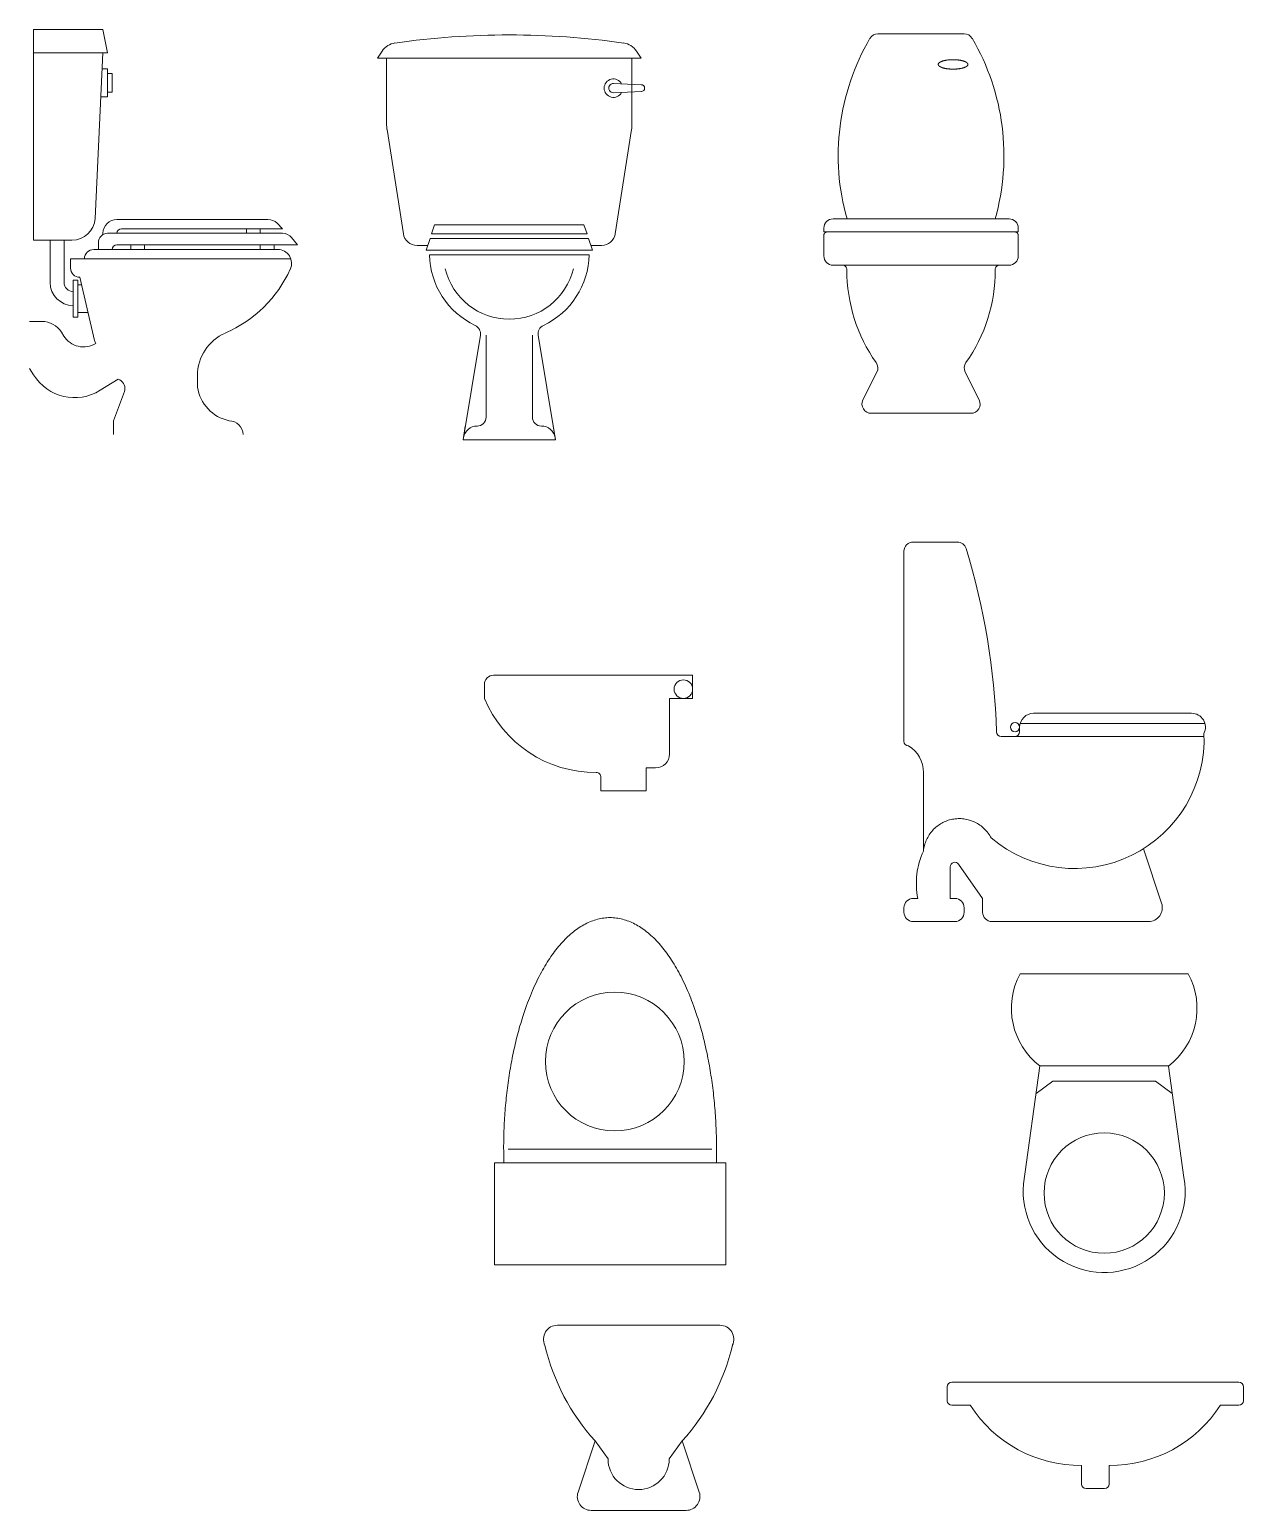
# Model space of a CAD drawing. Header units: centimetres. Extents: x -2385 to -1239, y 2078 to 3034.
# Drawn here: x -2090.3 to -1828, y 2473.1 to 2793 of the extents above; entities that cross this region are included whole.
import ezdxf

# ---------------------------------------------------------------- set-up
doc = ezdxf.new("R2010")
doc.units = ezdxf.units.CM
doc.header["$LTSCALE"] = 2.54
doc.layers.get('0').update_dxf_attribs({"lineweight": 18})

# ---------------------------------------------------------------- blocks, each defined once
blk = doc.blocks.new('Group')
for p, q in [((330.61, 124.71), (348.17, 124.71)), ((365.73, 124.71), (348.17, 124.71)), ((335.08, 88.66), (338.76, 99.71)), ((338.76, 99.71), (341.55, 95.84)), ((357.58, 99.71), (354.79, 95.84)), ((361.27, 88.66), (357.58, 99.71)), ((348.17, 84.71), (337.92, 84.71)), ((348.17, 84.71), (358.42, 84.71))]:
    blk.add_line(p, q)
for centre, radius, start, end in [((330.61, 121.71), 3, 90, 206.5651), ((365.73, 121.71), 3, 333.4349, 90), ((373.45, 131.06), 46.76, 193.2197, 222.1077), ((322.9, 131.06), 46.76, 317.8923, 346.7803), ((348.17, 95.84), 6.62, 180, 0), ((337.92, 87.71), 3, 161.5651, 270), ((358.42, 87.71), 3, 270, 18.4349)]:
    blk.add_arc(centre, radius, start, end)
blk = doc.blocks.new('Group-1')
for p, q in [((364, 162.77), (320, 162.77)), ((317, 137.77), (317, 159.77)), ((317, 159.77), (367, 159.77)), ((367, 137.77), (367, 159.77)), ((367, 137.77), (317, 137.77))]:
    blk.add_line(p, q)
blk.add_circle((343.01, 181.68), 15)
at = {"linetype": 'Continuous'}
blk.add_rational_spline([(319.04, 159.77), (318.2, 189.93), (330.1, 205.56), (342, 221.19), (353.89, 205.56), (365.79, 189.93), (364.96, 159.77)], [1, 0.85584665436, 1, 0.85584665436, 1, 0.85584665436, 1], degree=2, knots=[0, 0, 0, 0.333333, 0.333333, 0.666667, 0.666667, 1, 1, 1], dxfattribs=at)
blk = doc.blocks.new('Group-2')
for p, q in [((314.83, 263.13), (314.83, 260.13)), ((316.83, 265.13), (359.83, 265.13)), ((359.83, 265.13), (359.83, 260.13)), ((354.83, 260.13), (354.83, 248.13)), ((359.83, 260.13), (354.83, 260.13)), ((349.83, 245.13), (351.83, 245.13)), ((349.83, 240.13), (349.83, 245.13)), ((340.01, 243.11), (340.01, 240.13)), ((349.83, 240.13), (340.01, 240.13))]:
    blk.add_line(p, q)
blk.add_circle((357.83, 262.13), 2)
for centre, radius, start, end in [((316.83, 263.13), 2, 90, 180), ((338.89, 270.2), 26.08, 202.6894, 270.2465), ((351.83, 248.13), 3, 270, 0), ((339.01, 243.11), 1, 0, 90.2465)]:
    blk.add_arc(centre, radius, start, end)
blk = doc.blocks.new('Group-3')
at = {"linetype": 'Continuous'}
for p, q in [((418.51, 403.72), (399.88, 403.72)), ((388.2, 361.72), (388.2, 360.91)), ((390.2, 363.72), (393.2, 363.72)), ((428.2, 363.72), (425.2, 363.72)), ((430.2, 361.72), (430.2, 360.91)), ((388.2, 360.23), (388.2, 355.72)), ((430.2, 360.24), (430.2, 355.72)), ((390.2, 353.72), (392.18, 353.72)), ((428.2, 353.72), (426.22, 353.72)), ((396.64, 324.61), (399.65, 330.62)), ((421.75, 324.61), (418.74, 330.62)), ((419.96, 321.72), (398.43, 321.72))]:
    blk.add_line(p, q, dxfattribs=at)
for centre, radius, start, end in [((399.88, 401.72), 2, 90, 149.6649), ((418.51, 401.72), 2, 30.3351, 90), ((441.43, 377.41), 50.14, 149.6649, 195.845), ((376.97, 377.41), 50.14, 344.155, 30.3351), ((390.2, 361.72), 2, 90, 180), ((428.2, 361.72), 2, 0, 90), ((390.2, 355.72), 2, 180, 270), ((428.2, 355.72), 2, 270, 0), ((392.18, 352.72), 1, 359.71, 90), ((427.56, 352.54), 34.39, 179.71, 215.2867), ((390.83, 352.54), 34.39, 324.7133, 0.29), ((426.22, 352.72), 1, 90, 180.29), ((397.86, 331.52), 2, 333.4349, 35.2867), ((420.53, 331.52), 2, 144.7133, 206.5651), ((398.43, 323.72), 2, 153.4349, 270), ((419.96, 323.72), 2, 270, 26.5651)]:
    blk.add_arc(centre, radius, start, end, dxfattribs=at)
blk.add_open_spline([(419.33, 397.1), (419.32, 397.21), (419.21, 397.38), (419.05, 397.52), (418.83, 397.65), (418.36, 397.84), (417.61, 398.01), (416.65, 398.12), (416.12, 398.12), (415.58, 398.12), (414.63, 398.02), (413.87, 397.84), (413.41, 397.65), (413.19, 397.52), (413.03, 397.38), (412.91, 397.21), (412.91, 397.1), (412.91, 396.98), (413.03, 396.81), (413.19, 396.68), (413.41, 396.55), (413.87, 396.35), (414.63, 396.18), (415.58, 396.08), (416.12, 396.08), (416.65, 396.08), (417.61, 396.18), (418.37, 396.35), (418.83, 396.55), (419.05, 396.68), (419.21, 396.81), (419.32, 396.98), (419.33, 397.1)], degree=2, knots=[0, 0, 0, 1, 2, 3, 4, 5, 6, 7, 7, 8, 9, 10, 11, 12, 13, 14, 14, 15, 16, 17, 18, 19, 20, 21, 21, 22, 23, 24, 25, 26, 27, 28, 28, 28])
for points in [[(425.2, 363.72), (393.2, 363.72), (393.2, 363.72, 300), (425.2, 363.72, 300)], [(388.2, 360.23), (388.2, 360.23, 300), (388.19, 360.21, 300), (388.19, 360.21)], [(388.19, 360.21), (388.19, 360.21, 300), (388.19, 360.19, 300), (388.19, 360.19)], [(388.19, 360.19), (388.19, 360.19, 300), (388.19, 360.17, 300), (388.19, 360.17)], [(388.19, 360.17), (388.19, 360.17, 300), (388.19, 360.15, 300), (388.19, 360.15)], [(388.19, 360.15), (388.19, 360.15, 300), (388.19, 360.13, 300), (388.19, 360.13)], [(388.19, 360.13), (388.19, 360.13, 300), (388.2, 360.11, 300), (388.2, 360.11)], [(430.2, 360.91), (388.2, 360.91), (388.2, 360.91, 300), (430.2, 360.91, 300)], [(388.21, 360.31), (388.21, 360.31, 300), (388.2, 360.29, 300), (388.2, 360.29)], [(388.2, 360.29), (388.2, 360.29, 300), (388.2, 360.27, 300), (388.2, 360.27)], [(388.2, 360.27), (388.2, 360.27, 300), (388.2, 360.25, 300), (388.2, 360.25)], [(388.2, 360.25), (388.2, 360.25, 300), (388.2, 360.23, 300), (388.2, 360.23)], [(388.22, 360.35), (388.22, 360.35, 300), (388.21, 360.33, 300), (388.21, 360.33)], [(388.21, 360.33), (388.21, 360.33, 300), (388.21, 360.31, 300), (388.21, 360.31)], [(388.23, 360.39), (388.23, 360.39, 300), (388.22, 360.37, 300), (388.22, 360.37)], [(388.22, 360.37), (388.22, 360.37, 300), (388.22, 360.35, 300), (388.22, 360.35)], [(388.24, 360.43), (388.24, 360.43, 300), (388.23, 360.41, 300), (388.23, 360.41)], [(388.23, 360.41), (388.23, 360.41, 300), (388.23, 360.39, 300), (388.23, 360.39)], [(388.25, 360.45), (388.25, 360.45, 300), (388.24, 360.43, 300), (388.24, 360.43)], [(388.26, 360.46), (388.26, 360.46, 300), (388.25, 360.45, 300), (388.25, 360.45)], [(388.27, 360.5), (388.27, 360.5, 300), (388.26, 360.48, 300), (388.26, 360.48)], [(388.26, 360.48), (388.26, 360.48, 300), (388.26, 360.46, 300), (388.26, 360.46)], [(388.28, 360.52), (388.28, 360.52, 300), (388.27, 360.5, 300), (388.27, 360.5)], [(388.29, 360.54), (388.29, 360.54, 300), (388.28, 360.52, 300), (388.28, 360.52)], [(388.3, 360.55), (388.3, 360.55, 300), (388.29, 360.54, 300), (388.29, 360.54)], [(388.31, 360.57), (388.31, 360.57, 300), (388.3, 360.55, 300), (388.3, 360.55)], [(388.32, 360.59), (388.32, 360.59, 300), (388.31, 360.57, 300), (388.31, 360.57)], [(388.34, 360.6), (388.34, 360.6, 300), (388.32, 360.59, 300), (388.32, 360.59)], [(388.35, 360.62), (388.35, 360.62, 300), (388.34, 360.6, 300), (388.34, 360.6)], [(388.36, 360.64), (388.36, 360.64, 300), (388.35, 360.62, 300), (388.35, 360.62)], [(388.37, 360.65), (388.37, 360.65, 300), (388.36, 360.64, 300), (388.36, 360.64)], [(388.39, 360.67), (388.39, 360.67, 300), (388.37, 360.65, 300), (388.37, 360.65)], [(388.4, 360.68), (388.4, 360.68, 300), (388.39, 360.67, 300), (388.39, 360.67)], [(388.41, 360.7), (388.41, 360.7, 300), (388.4, 360.68, 300), (388.4, 360.68)], [(388.43, 360.71), (388.43, 360.71, 300), (388.41, 360.7, 300), (388.41, 360.7)], [(388.44, 360.72), (388.44, 360.72, 300), (388.43, 360.71, 300), (388.43, 360.71)], [(388.46, 360.74), (388.46, 360.74, 300), (388.44, 360.72, 300), (388.44, 360.72)], [(388.47, 360.75), (388.47, 360.75, 300), (388.46, 360.74, 300), (388.46, 360.74)], [(388.49, 360.76), (388.49, 360.76, 300), (388.47, 360.75, 300), (388.47, 360.75)], [(388.51, 360.77), (388.51, 360.77, 300), (388.49, 360.76, 300), (388.49, 360.76)], [(388.52, 360.79), (388.52, 360.79, 300), (388.51, 360.77, 300), (388.51, 360.77)], [(388.54, 360.8), (388.54, 360.8, 300), (388.52, 360.79, 300), (388.52, 360.79)], [(388.56, 360.81), (388.56, 360.81, 300), (388.54, 360.8, 300), (388.54, 360.8)], [(388.58, 360.82), (388.58, 360.82, 300), (388.56, 360.81, 300), (388.56, 360.81)], [(388.59, 360.83), (388.59, 360.83, 300), (388.58, 360.82, 300), (388.58, 360.82)], [(388.61, 360.84), (388.61, 360.84, 300), (388.59, 360.83, 300), (388.59, 360.83)], [(388.63, 360.85), (388.63, 360.85, 300), (388.61, 360.84, 300), (388.61, 360.84)], [(388.65, 360.85), (388.65, 360.85, 300), (388.63, 360.85, 300), (388.63, 360.85)], [(388.67, 360.86), (388.67, 360.86, 300), (388.65, 360.85, 300), (388.65, 360.85)], [(388.69, 360.87), (388.69, 360.87, 300), (388.67, 360.86, 300), (388.67, 360.86)], [(388.7, 360.88), (388.7, 360.88, 300), (388.69, 360.87, 300), (388.69, 360.87)], [(388.72, 360.88), (388.72, 360.88, 300), (388.7, 360.88, 300), (388.7, 360.88)], [(388.74, 360.89), (388.74, 360.89, 300), (388.72, 360.88, 300), (388.72, 360.88)], [(388.76, 360.89), (388.76, 360.89, 300), (388.74, 360.89, 300), (388.74, 360.89)], [(388.78, 360.9), (388.78, 360.9, 300), (388.76, 360.89, 300), (388.76, 360.89)], [(388.8, 360.9), (388.8, 360.9, 300), (388.78, 360.9, 300), (388.78, 360.9)], [(388.82, 360.9), (388.82, 360.9, 300), (388.8, 360.9, 300), (388.8, 360.9)], [(388.84, 360.91), (388.84, 360.91, 300), (388.82, 360.9, 300), (388.82, 360.9)], [(388.86, 360.91), (388.86, 360.91, 300), (388.84, 360.91, 300), (388.84, 360.91)], [(388.88, 360.91), (388.88, 360.91, 300), (388.86, 360.91, 300), (388.86, 360.91)], [(388.9, 360.91), (388.9, 360.91, 300), (388.88, 360.91, 300), (388.88, 360.91)], [(388.92, 360.91), (388.92, 360.91, 300), (388.9, 360.91, 300), (388.9, 360.91)], [(388.94, 360.91), (388.94, 360.91, 300), (388.92, 360.91, 300), (388.92, 360.91)], [(388.96, 360.91), (388.96, 360.91, 300), (388.94, 360.91, 300), (388.94, 360.91)], [(388.98, 360.91), (388.98, 360.91, 300), (388.96, 360.91, 300), (388.96, 360.91)], [(389, 360.91), (389, 360.91, 300), (388.98, 360.91, 300), (388.98, 360.91)], [(429.47, 360.91), (429.47, 360.91, 300), (429.45, 360.91, 300), (429.45, 360.91)], [(429.49, 360.91), (429.49, 360.91, 300), (429.47, 360.91, 300), (429.47, 360.91)], [(429.51, 360.91), (429.51, 360.91, 300), (429.49, 360.91, 300), (429.49, 360.91)], [(429.53, 360.91), (429.53, 360.91, 300), (429.51, 360.91, 300), (429.51, 360.91)], [(429.55, 360.9), (429.55, 360.9, 300), (429.53, 360.91, 300), (429.53, 360.91)], [(429.57, 360.9), (429.57, 360.9, 300), (429.55, 360.9, 300), (429.55, 360.9)], [(429.59, 360.9), (429.59, 360.9, 300), (429.57, 360.9, 300), (429.57, 360.9)], [(429.61, 360.89), (429.61, 360.89, 300), (429.59, 360.9, 300), (429.59, 360.9)], [(429.62, 360.89), (429.62, 360.89, 300), (429.61, 360.89, 300), (429.61, 360.89)], [(429.64, 360.89), (429.64, 360.89, 300), (429.62, 360.89, 300), (429.62, 360.89)], [(429.66, 360.88), (429.66, 360.88, 300), (429.64, 360.89, 300), (429.64, 360.89)], [(429.68, 360.87), (429.68, 360.87, 300), (429.66, 360.88, 300), (429.66, 360.88)], [(429.7, 360.87), (429.7, 360.87, 300), (429.68, 360.87, 300), (429.68, 360.87)], [(429.72, 360.86), (429.72, 360.86, 300), (429.7, 360.87, 300), (429.7, 360.87)], [(429.74, 360.85), (429.74, 360.85, 300), (429.72, 360.86, 300), (429.72, 360.86)], [(429.75, 360.85), (429.75, 360.85, 300), (429.74, 360.85, 300), (429.74, 360.85)], [(429.77, 360.84), (429.77, 360.84, 300), (429.75, 360.85, 300), (429.75, 360.85)], [(429.79, 360.83), (429.79, 360.83, 300), (429.77, 360.84, 300), (429.77, 360.84)], [(429.81, 360.82), (429.81, 360.82, 300), (429.79, 360.83, 300), (429.79, 360.83)], [(429.82, 360.81), (429.82, 360.81, 300), (429.81, 360.82, 300), (429.81, 360.82)], [(429.84, 360.8), (429.84, 360.8, 300), (429.82, 360.81, 300), (429.82, 360.81)], [(429.86, 360.79), (429.86, 360.79, 300), (429.84, 360.8, 300), (429.84, 360.8)], [(429.87, 360.78), (429.87, 360.78, 300), (429.86, 360.79, 300), (429.86, 360.79)], [(429.89, 360.77), (429.89, 360.77, 300), (429.87, 360.78, 300), (429.87, 360.78)], [(429.91, 360.76), (429.91, 360.76, 300), (429.89, 360.77, 300), (429.89, 360.77)], [(429.92, 360.75), (429.92, 360.75, 300), (429.91, 360.76, 300), (429.91, 360.76)], [(429.94, 360.73), (429.94, 360.73, 300), (429.92, 360.75, 300), (429.92, 360.75)], [(429.95, 360.72), (429.95, 360.72, 300), (429.94, 360.73, 300), (429.94, 360.73)], [(429.97, 360.71), (429.97, 360.71, 300), (429.95, 360.72, 300), (429.95, 360.72)], [(429.98, 360.69), (429.98, 360.69, 300), (429.97, 360.71, 300), (429.97, 360.71)], [(429.99, 360.68), (429.99, 360.68, 300), (429.98, 360.69, 300), (429.98, 360.69)], [(430.01, 360.67), (430.01, 360.67, 300), (429.99, 360.68, 300), (429.99, 360.68)], [(430.02, 360.65), (430.02, 360.65, 300), (430.01, 360.67, 300), (430.01, 360.67)], [(430.03, 360.64), (430.03, 360.64, 300), (430.02, 360.65, 300), (430.02, 360.65)], [(430.04, 360.62), (430.04, 360.62, 300), (430.03, 360.64, 300), (430.03, 360.64)], [(430.06, 360.6), (430.06, 360.6, 300), (430.04, 360.62, 300), (430.04, 360.62)], [(430.07, 360.59), (430.07, 360.59, 300), (430.06, 360.6, 300), (430.06, 360.6)], [(430.08, 360.57), (430.08, 360.57, 300), (430.07, 360.59, 300), (430.07, 360.59)], [(430.09, 360.56), (430.09, 360.56, 300), (430.08, 360.57, 300), (430.08, 360.57)], [(430.1, 360.54), (430.1, 360.54, 300), (430.09, 360.56, 300), (430.09, 360.56)], [(430.11, 360.52), (430.11, 360.52, 300), (430.1, 360.54, 300), (430.1, 360.54)], [(430.12, 360.5), (430.12, 360.5, 300), (430.11, 360.52, 300), (430.11, 360.52)], [(430.13, 360.49), (430.13, 360.49, 300), (430.12, 360.5, 300), (430.12, 360.5)], [(430.13, 360.47), (430.13, 360.47, 300), (430.13, 360.49, 300), (430.13, 360.49)], [(430.14, 360.45), (430.14, 360.45, 300), (430.13, 360.47, 300), (430.13, 360.47)], [(430.15, 360.43), (430.15, 360.43, 300), (430.14, 360.45, 300), (430.14, 360.45)], [(430.16, 360.42), (430.16, 360.42, 300), (430.15, 360.43, 300), (430.15, 360.43)], [(430.16, 360.4), (430.16, 360.4, 300), (430.16, 360.42, 300), (430.16, 360.42)], [(430.17, 360.38), (430.17, 360.38, 300), (430.16, 360.4, 300), (430.16, 360.4)], [(430.17, 360.36), (430.17, 360.36, 300), (430.17, 360.38, 300), (430.17, 360.38)], [(430.18, 360.34), (430.18, 360.34, 300), (430.17, 360.36, 300), (430.17, 360.36)], [(430.18, 360.32), (430.18, 360.32, 300), (430.18, 360.34, 300), (430.18, 360.34)], [(430.19, 360.3), (430.19, 360.3, 300), (430.18, 360.32, 300), (430.18, 360.32)], [(430.19, 360.28), (430.19, 360.28, 300), (430.19, 360.3, 300), (430.19, 360.3)], [(430.19, 360.26), (430.19, 360.26, 300), (430.19, 360.28, 300), (430.19, 360.28)], [(430.2, 360.24), (430.2, 360.24, 300), (430.19, 360.26, 300), (430.19, 360.26)], [(430.2, 360.22), (430.2, 360.22, 300), (430.2, 360.24, 300), (430.2, 360.24)], [(430.2, 360.2), (430.2, 360.2, 300), (430.2, 360.22, 300), (430.2, 360.22)], [(430.2, 360.19), (430.2, 360.19, 300), (430.2, 360.2, 300), (430.2, 360.2)], [(430.2, 360.17), (430.2, 360.17, 300), (430.2, 360.19, 300), (430.2, 360.19)], [(430.2, 360.15), (430.2, 360.15, 300), (430.2, 360.17, 300), (430.2, 360.17)], [(430.2, 360.13), (430.2, 360.13, 300), (430.2, 360.15, 300), (430.2, 360.15)], [(430.2, 360.11), (430.2, 360.11, 300), (430.2, 360.13, 300), (430.2, 360.13)], [(430.2, 360.09), (430.2, 360.09, 300), (430.2, 360.11, 300), (430.2, 360.11)], [(392.18, 353.72), (426.22, 353.72), (426.22, 353.72, 300), (392.18, 353.72, 300)]]:
    blk.add_3dface(points)
blk = doc.blocks.new('Group-4')
at = {"linetype": 'Continuous'}
for p, q in [((405.5, 250.86), (405.5, 291.92)), ((407.5, 293.92), (417.02, 293.92)), ((467.64, 256.92), (433.5, 256.92)), ((430.5, 252.92), (430.5, 253.92)), ((426.5, 251.92), (429.5, 251.92)), ((409.71, 227.16), (409.71, 244.14)), ((461.18, 215.87), (457.25, 227.66)), ((417.32, 224.32), (422.5, 216.92)), ((415.5, 216.92), (415.5, 223.75)), ((405.5, 213.92), (405.5, 214.92)), ((407.5, 216.92), (408.5, 216.92)), ((415.5, 216.92), (416.5, 216.92)), ((418.5, 214.92), (418.5, 213.92)), ((422.5, 213.92), (422.5, 216.92)), ((407.5, 211.92), (416.5, 211.92)), ((424.5, 211.92), (458.33, 211.92))]:
    blk.add_line(p, q, dxfattribs=at)
blk.add_circle((429.5, 253.92), 1, dxfattribs=at)
for centre, radius, start, end in [((407.5, 291.92), 2, 90, 180), ((417.02, 291.92), 2, 16.9372, 90), ((272.41, 247.88), 153.17, 1.8853, 16.9372), ((433.5, 253.92), 3, 90, 180), ((467.64, 253.92), 3, 333.4349, 90), ((426.5, 252.92), 1, 180, 270), ((429.5, 252.92), 1, 270, 0), ((406.5, 250.86), 1, 180, 270), ((403.21, 244.24), 6.51, 359.0994, 59.6341), ((442.39, 251.35), 27.97, 229.8187, 2.5074), ((424.85, 220.17), 16.67, 155.206, 191.2282), ((416.5, 223.75), 1, 34.992, 180), ((407.5, 214.92), 2, 90, 180), ((416.5, 214.92), 2, 0, 90), ((458.33, 214.92), 3, 270, 18.4349), ((407.5, 213.92), 2, 180, 270), ((416.5, 213.92), 2, 270, 0), ((424.5, 213.92), 2, 180, 270)]:
    blk.add_arc(centre, radius, start, end, dxfattribs=at)
for points in [[(430.61, 254.73), (470.53, 254.73), (470.53, 254.73, 300), (430.61, 254.73, 300)], [(429.5, 251.92), (470.15, 251.92), (470.15, 251.92, 300), (429.5, 251.92, 300)], [(414.49, 233.57), (414.49, 233.57, 300), (414.2, 233.45, 300), (414.2, 233.45)], [(414.78, 233.69), (414.78, 233.69, 300), (414.49, 233.57, 300), (414.49, 233.57)], [(415.07, 233.79), (415.07, 233.79, 300), (414.78, 233.69, 300), (414.78, 233.69)], [(415.37, 233.88), (415.37, 233.88, 300), (415.07, 233.79, 300), (415.07, 233.79)], [(415.67, 233.95), (415.67, 233.95, 300), (415.37, 233.88, 300), (415.37, 233.88)], [(415.97, 234.02), (415.97, 234.02, 300), (415.67, 233.95, 300), (415.67, 233.95)], [(416.28, 234.07), (416.28, 234.07, 300), (415.97, 234.02, 300), (415.97, 234.02)], [(416.59, 234.11), (416.59, 234.11, 300), (416.28, 234.07, 300), (416.28, 234.07)], [(416.9, 234.14), (416.9, 234.14, 300), (416.59, 234.11, 300), (416.59, 234.11)], [(417.21, 234.16), (417.21, 234.16, 300), (416.9, 234.14, 300), (416.9, 234.14)], [(417.52, 234.16), (417.52, 234.16, 300), (417.21, 234.16, 300), (417.21, 234.16)], [(417.83, 234.15), (417.83, 234.15, 300), (417.52, 234.16, 300), (417.52, 234.16)], [(418.14, 234.13), (418.14, 234.13, 300), (417.83, 234.15, 300), (417.83, 234.15)], [(418.45, 234.1), (418.45, 234.1, 300), (418.14, 234.13, 300), (418.14, 234.13)], [(418.76, 234.05), (418.76, 234.05, 300), (418.45, 234.1, 300), (418.45, 234.1)], [(419.06, 233.99), (419.06, 233.99, 300), (418.76, 234.05, 300), (418.76, 234.05)], [(419.37, 233.92), (419.37, 233.92, 300), (419.06, 233.99, 300), (419.06, 233.99)], [(419.67, 233.84), (419.67, 233.84, 300), (419.37, 233.92, 300), (419.37, 233.92)], [(419.96, 233.74), (419.96, 233.74, 300), (419.67, 233.84, 300), (419.67, 233.84)], [(420.25, 233.64), (420.25, 233.64, 300), (419.96, 233.74, 300), (419.96, 233.74)], [(420.54, 233.52), (420.54, 233.52, 300), (420.25, 233.64, 300), (420.25, 233.64)], [(410.78, 230.38), (410.78, 230.38, 300), (410.63, 230.11, 300), (410.63, 230.11)], [(410.95, 230.64), (410.95, 230.64, 300), (410.78, 230.38, 300), (410.78, 230.38)], [(411.12, 230.9), (411.12, 230.9, 300), (410.95, 230.64, 300), (410.95, 230.64)], [(411.31, 231.15), (411.31, 231.15, 300), (411.12, 230.9, 300), (411.12, 230.9)], [(411.5, 231.39), (411.5, 231.39, 300), (411.31, 231.15, 300), (411.31, 231.15)], [(411.71, 231.63), (411.71, 231.63, 300), (411.5, 231.39, 300), (411.5, 231.39)], [(411.92, 231.85), (411.92, 231.85, 300), (411.71, 231.63, 300), (411.71, 231.63)], [(412.14, 232.07), (412.14, 232.07, 300), (411.92, 231.85, 300), (411.92, 231.85)], [(412.38, 232.28), (412.38, 232.28, 300), (412.14, 232.07, 300), (412.14, 232.07)], [(412.62, 232.47), (412.62, 232.47, 300), (412.38, 232.28, 300), (412.38, 232.28)], [(412.86, 232.66), (412.86, 232.66, 300), (412.62, 232.47, 300), (412.62, 232.47)], [(413.12, 232.84), (413.12, 232.84, 300), (412.86, 232.66, 300), (412.86, 232.66)], [(413.38, 233.01), (413.38, 233.01, 300), (413.12, 232.84, 300), (413.12, 232.84)], [(413.65, 233.17), (413.65, 233.17, 300), (413.38, 233.01, 300), (413.38, 233.01)], [(413.92, 233.31), (413.92, 233.31, 300), (413.65, 233.17, 300), (413.65, 233.17)], [(414.2, 233.45), (414.2, 233.45, 300), (413.92, 233.31, 300), (413.92, 233.31)], [(420.83, 233.39), (420.83, 233.39, 300), (420.54, 233.52, 300), (420.54, 233.52)], [(421.1, 233.25), (421.1, 233.25, 300), (420.83, 233.39, 300), (420.83, 233.39)], [(421.37, 233.1), (421.37, 233.1, 300), (421.1, 233.25, 300), (421.1, 233.25)], [(421.64, 232.94), (421.64, 232.94, 300), (421.37, 233.1, 300), (421.37, 233.1)], [(421.9, 232.76), (421.9, 232.76, 300), (421.64, 232.94, 300), (421.64, 232.94)], [(422.15, 232.58), (422.15, 232.58, 300), (421.9, 232.76, 300), (421.9, 232.76)], [(422.39, 232.39), (422.39, 232.39, 300), (422.15, 232.58, 300), (422.15, 232.58)], [(422.63, 232.18), (422.63, 232.18, 300), (422.39, 232.39, 300), (422.39, 232.39)], [(422.86, 231.97), (422.86, 231.97, 300), (422.63, 232.18, 300), (422.63, 232.18)], [(423.08, 231.75), (423.08, 231.75, 300), (422.86, 231.97, 300), (422.86, 231.97)], [(423.29, 231.52), (423.29, 231.52, 300), (423.08, 231.75, 300), (423.08, 231.75)], [(423.49, 231.28), (423.49, 231.28, 300), (423.29, 231.52, 300), (423.29, 231.52)], [(423.68, 231.04), (423.68, 231.04, 300), (423.49, 231.28, 300), (423.49, 231.28)], [(423.86, 230.79), (423.86, 230.79, 300), (423.68, 231.04, 300), (423.68, 231.04)], [(424.03, 230.53), (424.03, 230.53, 300), (423.86, 230.79, 300), (423.86, 230.79)], [(424.19, 230.26), (424.19, 230.26, 300), (424.03, 230.53, 300), (424.03, 230.53)], [(409.75, 227.47), (409.75, 227.47, 300), (409.71, 227.16, 300), (409.71, 227.16)], [(409.8, 227.77), (409.8, 227.77, 300), (409.75, 227.47, 300), (409.75, 227.47)], [(409.86, 228.08), (409.86, 228.08, 300), (409.8, 227.77, 300), (409.8, 227.77)], [(409.94, 228.38), (409.94, 228.38, 300), (409.86, 228.08, 300), (409.86, 228.08)], [(410.02, 228.68), (410.02, 228.68, 300), (409.94, 228.38, 300), (409.94, 228.38)], [(410.12, 228.98), (410.12, 228.98, 300), (410.02, 228.68, 300), (410.02, 228.68)], [(410.23, 229.27), (410.23, 229.27, 300), (410.12, 228.98, 300), (410.12, 228.98)], [(410.35, 229.55), (410.35, 229.55, 300), (410.23, 229.27, 300), (410.23, 229.27)], [(410.48, 229.83), (410.48, 229.83, 300), (410.35, 229.55, 300), (410.35, 229.55)], [(410.63, 230.11), (410.63, 230.11, 300), (410.48, 229.83, 300), (410.48, 229.83)], [(424.34, 229.99), (424.34, 229.99, 300), (424.19, 230.26, 300), (424.19, 230.26)]]:
    blk.add_3dface(points)
blk = doc.blocks.new('Group-5')
at = {"linetype": 'Continuous'}
for p, q in [((466.94, 200.62), (430.6, 200.62)), ((434.89, 180.72), (462.64, 180.72)), ((437.66, 177.44), (434.06, 174.75)), ((437.66, 177.44), (459.87, 177.44)), ((459.87, 177.44), (463.46, 174.76))]:
    blk.add_line(p, q, dxfattribs=at)
for p, q in [((431.35, 155.24), (434.89, 180.72)), ((466, 156.64), (462.63, 180.71))]:
    blk.add_line(p, q)
blk.add_circle((448.77, 153.26), 13)
for centre, start, end in [((444.35, 193.18), 151.5694, 232.8598), ((453.19, 193.18), 307.1402, 28.4306)]:
    blk.add_arc(centre, 15.64, start, end, dxfattribs=at)
blk.add_arc((448.77, 153.6), 17.5, 174.5961, 10.0247)
blk = doc.blocks.new('Group-6')
for p, q in [((477.85, 112.41), (415.85, 112.41)), ((414.85, 111.41), (414.85, 108.41)), ((478.85, 108.41), (478.85, 111.41)), ((415.85, 107.41), (419.85, 107.41)), ((473.85, 107.41), (477.85, 107.41)), ((443.85, 90.41), (443.85, 94.41)), ((449.85, 90.41), (449.85, 94.41)), ((448.85, 89.41), (444.85, 89.41))]:
    blk.add_line(p, q)
for centre, radius, start, end in [((415.85, 111.41), 1, 90, 180), ((477.85, 111.41), 1, 0, 90), ((415.85, 108.41), 1, 180, 270), ((443.7, 122.78), 28.38, 212.8104, 270.3038), ((450, 122.78), 28.38, 269.6962, 327.1896), ((477.85, 108.41), 1, 270, 0), ((444.85, 90.41), 1, 180, 270), ((448.85, 90.41), 1, 270, 0)]:
    blk.add_arc(centre, radius, start, end)

msp = doc.modelspace()

# ---------------------------------------------------------------- linework, layer by layer
for p, q in [((-2089.41, 2793.02), (-2089.41, 2747.52)), ((-2076.12, 2752.22), (-2074.41, 2788.02)), ((-2015.11, 2786.88), (-2014.09, 2788.4)), ((-1958.11, 2786.88), (-2015.11, 2786.88)), ((-2013.11, 2786.88), (-2013.11, 2772.34)), ((-1960.11, 2772.34), (-1960.11, 2786.88)), ((-1959.12, 2788.4), (-1958.11, 2786.88)), ((-2074.57, 2784.54), (-2073.41, 2784.54)), ((-2073.41, 2784.54), (-2073.41, 2778.51)), ((-1964.06, 2781.38), (-1958.07, 2781.13)), ((-2073.41, 2778.51), (-2074.86, 2778.51)), ((-1958.07, 2779.63), (-1964.11, 2779.38)), ((-2013.03, 2771.41), (-2009.5, 2748.91)), ((-1963.71, 2748.91), (-1960.18, 2771.41)), ((-2038.78, 2752.02), (-2071.41, 2752.02)), ((-2035.61, 2750.02), (-2036.78, 2751.2)), ((-2074.41, 2748.76), (-2074.41, 2749.02)), ((-2073.41, 2749.02), (-2035.61, 2749.02)), ((-2035.61, 2750.02), (-2070.41, 2750.02)), ((-2043.41, 2749.02), (-2043.41, 2750.02)), ((-2040.41, 2749.02), (-2040.41, 2750.02)), ((-2033.66, 2748.09), (-2032.41, 2746.52)), ((-2003.41, 2748.88), (-2002.74, 2750.88)), ((-1969.8, 2748.88), (-2003.41, 2748.88)), ((-2002.74, 2750.88), (-1970.47, 2750.88)), ((-1970.47, 2750.88), (-1969.8, 2748.88)), ((-2089.41, 2747.52), (-2081.11, 2747.52)), ((-2085.82, 2747.52), (-2085.82, 2738.41)), ((-2082.82, 2747.52), (-2082.82, 2738.41)), ((-2036.65, 2745.52), (-2076.41, 2745.52)), ((-2075.41, 2745.52), (-2075.41, 2747.02)), ((-2032.41, 2746.52), (-2071.41, 2746.52)), ((-2068.41, 2746.52), (-2068.41, 2745.52)), ((-2065.41, 2746.52), (-2065.41, 2745.52)), ((-2040.41, 2745.52), (-2040.41, 2746.52)), ((-2037.41, 2746.52), (-2037.41, 2745.52)), ((-2006.54, 2746.38), (-2004.24, 2746.38)), ((-2004.58, 2745.38), (-2003.74, 2747.88)), ((-1968.64, 2745.38), (-2004.58, 2745.38)), ((-2003.74, 2747.88), (-1969.47, 2747.88)), ((-1969.47, 2747.88), (-1968.64, 2745.38)), ((-1968.97, 2746.38), (-1966.67, 2746.38)), ((-2081.41, 2743.52), (-2081.41, 2741.52)), ((-2081.41, 2743.52), (-2033.82, 2743.52)), ((-2003.86, 2744.38), (-1969.36, 2744.38)), ((-2079.82, 2738.91), (-2079.82, 2730.91)), ((-2076.23, 2725.85), (-2079.41, 2739.52)), ((-2079.03, 2737.91), (-2079.82, 2737.91)), ((-2090.26, 2729.98), (-2087.6, 2729.98)), ((-2079.82, 2731.91), (-2077.64, 2731.91)), ((-2083.36, 2727.63), (-2082.87, 2726.83)), ((-1996.61, 2704.38), (-1992.86, 2726.99)), ((-1991.61, 2726.99), (-1991.61, 2709.33)), ((-1981.61, 2726.99), (-1981.61, 2709.33)), ((-1976.61, 2704.38), (-1980.35, 2726.99)), ((-2090.26, 2719.81), (-2089.41, 2718.43)), ((-2075.02, 2715.11), (-2071.15, 2717.52)), ((-2070.76, 2717.33), (-2071.15, 2717.52)), ((-2053.99, 2718.3), (-2053.99, 2715.77)), ((-2072.15, 2708.52), (-2069.78, 2714.84)), ((-2072.15, 2705.52), (-2072.15, 2708.52)), ((-1996.61, 2704.38), (-1996.11, 2707.38)), ((-1993.56, 2707.38), (-1993.56, 2707.38)), ((-1979.66, 2707.38), (-1979.65, 2707.38)), ((-1977.1, 2707.38), (-1976.61, 2704.38)), ((-1976.61, 2704.38), (-1996.61, 2704.38))]:
    msp.add_line(p, q)
for points in [[(-2089.41, 2793.02), (-2074.41, 2793.02), (-2073.41, 2788.02), (-2089.41, 2788.02)], [(-2073.41, 2783.52), (-2072.41, 2783.52), (-2072.41, 2779.52), (-2073.41, 2779.52)], [(-2079.82, 2738.91), (-2080.82, 2738.91), (-2080.82, 2730.91), (-2079.82, 2730.91)]]:
    msp.add_lwpolyline(points)
for centre, radius, start, end in [((-2010.76, 2786.18), 4, 98.049, 146.3099), ((-1986.61, 2615.31), 176.56, 81.9521, 98.0479), ((-1962.45, 2786.18), 4, 33.6891, 81.951), ((-1964.11, 2780.38), 2, 27.6067, 332.3981), ((-1964.11, 2780.38), 1, 87.621, 270), ((-1958.11, 2780.38), 0.75, 272.3875, 87.6109), ((-2007.11, 2772.34), 6, 180, 188.9138), ((-1966.11, 2772.34), 6, 351.0861, 0), ((-2081.11, 2752.52), 5, 270, 356.5287), ((-2071.41, 2749.02), 3, 90, 180), ((-2038.78, 2749.19), 2.83, 44.9965, 90), ((-2073.41, 2747.02), 2, 90, 180), ((-2070.41, 2749.02), 1, 90, 180), ((-2035.61, 2746.52), 2.5, 38.6563, 90), ((-2006.54, 2749.38), 3, 188.9227, 270), ((-1966.67, 2749.38), 3, 270.0023, 351.0773), ((-2076.41, 2743.52), 2, 90, 180), ((-2071.41, 2745.52), 1, 90, 180), ((-2036.65, 2742.52), 3, 335.6228, 90), ((-1986.61, 2744.72), 17.25, 181.1303, 244.6914), ((-1986.61, 2744.72), 17.25, 295.309, 358.8697), ((-2080.82, 2738.41), 5, 180.0056, 270), ((-2080.82, 2738.41), 2, 180, 270), ((-2079.41, 2741.52), 2, 180, 270), ((-2058.82, 2752.57), 27.33, 293.3948, 335.6285), ((-1986.61, 2744.72), 14.25, 193.5535, 346.4465), ((-2087.6, 2724.98), 5, 32.003, 90), ((-1994.84, 2727.31), 2, 350.6136, 64.6984), ((-1978.38, 2727.31), 2, 115.3016, 189.3864), ((-2078.63, 2729.48), 5, 212.0045, 302.006), ((-2074.28, 2726.3), 2, 193.0947, 212.0061), ((-2043.99, 2718.3), 10, 113.3955, 180), ((-2080.55, 2723.96), 10.44, 212.0057, 302.0057), ((-2071.66, 2715.54), 2, 339.4481, 63.4287), ((-2045.29, 2717.13), 8.81, 188.8853, 257.8054), ((-2047.15, 2705.52), 3, 360, 90), ((-1993.56, 2704.38), 3, 90, 170.6044), ((-1993.56, 2709.33), 1.95, 270, 0), ((-1979.66, 2709.33), 1.95, 180, 270), ((-1979.65, 2704.38), 3, 9.3956, 90)]:
    msp.add_arc(centre, radius, start, end)

# ---------------------------------------------------------------- block references
for name in ['Group-3', 'Group-4', 'Group-2', 'Group-1', 'Group-5', 'Group', 'Group-6']:
    msp.add_blockref(name, (-2306.83, 2388.41))

doc.saveas('drawing.dxf')
